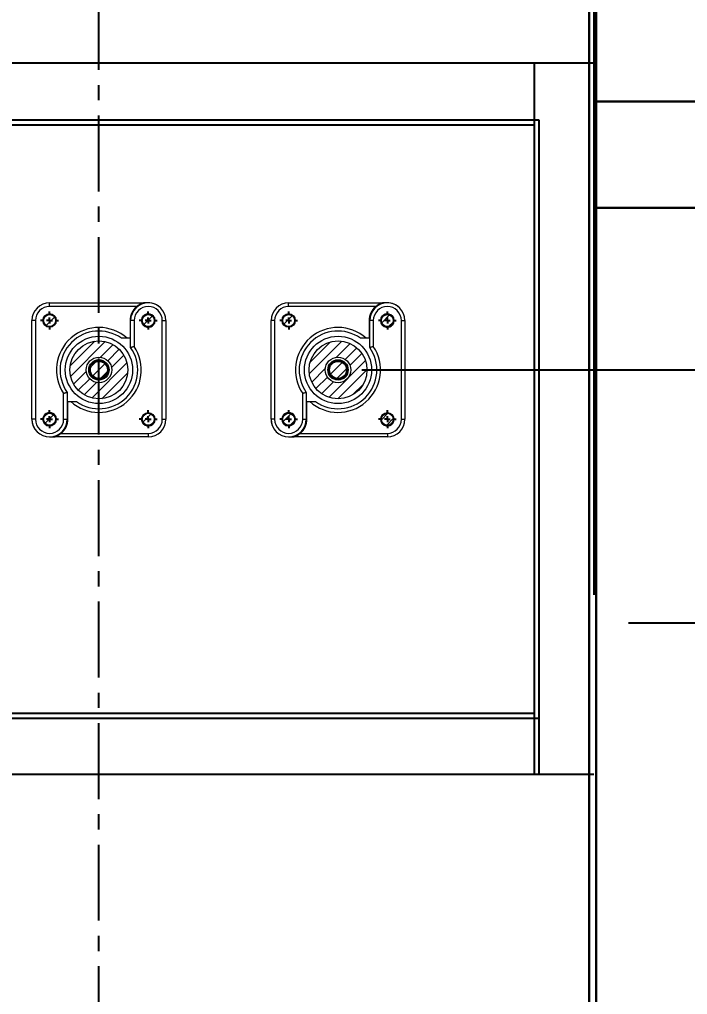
# Model space of a CAD drawing. Header units: millimetres. Extents: x 8981 to 59433, y 5244 to 14154.
# Drawn here: x 14275 to 14834, y 11166 to 11981 of the extents above; entities that cross this region are included whole.
import ezdxf

# ---------------------------------------------------------------- set-up
doc = ezdxf.new("R2010")
doc.units = ezdxf.units.MM
doc.linetypes.add('CENTERX2', pattern=[101.6, 63.5, -12.7, 12.7, -12.7])
doc.linetypes.add('DASHED', pattern=[19.05, 12.7, -6.35])
doc.layers.add('1实线层', color=7, linetype='Continuous', lineweight=30)
for name, color, linetype in [('2虚线层', 6, 'DASHED'), ('3中心线层', 1, 'CENTERX2'), ('4标注层', 3, 'Continuous'), ('5文字层', 3, 'Continuous'), ('6细线层', 4, 'Continuous'), ('细线', 4, 'Continuous')]:
    doc.layers.add(name, color=color, linetype=linetype)
doc.styles.get("Standard").update_dxf_attribs({"font": 'gbenor.shx', "bigfont": 'gbcbig.shx'})
doc.dimstyles.new('1-20英寸竖', dxfattribs={"dimscale": 20, "dimtxt": 3.5, "dimasz": 2.5, "dimexe": 1.5, "dimexo": 1, "dimgap": 0.5, "dimtad": 1, "dimdec": 0, "dimrnd": 1e-09, "dimzin": 12, "dimdsep": 46, "dimtxsty": 'Standard', "dimsah": 1, "dimcen": 0.09, "dimclrt": 1, "dimadec": 0, "dimazin": 3, "dimtfac": 1, "dimtdec": 0, "dimtofl": 0, "dimtmove": 0, "dimatfit": 3, "dimfxl": 0, "dimfrac": 2, "dimtolj": 1, "dimtzin": 12, "dimarcsym": 0})
pattern_1 = [(45, (-759.239, -511.9495), (-4.490237, 4.490237), [])]

# ---------------------------------------------------------------- blocks, each defined once
blk = doc.blocks.new('G$C12A8FAE8')
for p, q in [((-646.4, 44.5), (0, 44.5)), ((0, -44.5), (0, 44.5)), ((-571.4, -44.5), (-37.4, -44.5)), ((-116.4, -44.5), (0, -44.5))]:
    blk.add_line(p, q)
blk = doc.blocks.new('SW_CENTERMARKSYMBOL_4')
at = {"layer": '4标注层', "color": 0}
for p, q in [((-2.5, 0), (-3.75, 0)), ((0, 0), (-1.25, 0)), ((0, 2.5), (0, 3.75)), ((0, 0), (0, 1.25)), ((0, 0), (0, -1.25)), ((0, 0), (1.25, 0)), ((2.5, 0), (3.75, 0)), ((0, -2.5), (0, -3.75))]:
    blk.add_line(p, q, dxfattribs=at)
blk = doc.blocks.new('SW_CENTERMARKSYMBOL_5')
at = {"layer": '4标注层', "color": 0}
for p, q in [((-2.5, 0), (-3.75, 0)), ((0, 0), (-1.25, 0)), ((0, 2.5), (0, 3.75)), ((0, 0), (0, 1.25)), ((0, 0), (0, -1.25)), ((0, 0), (1.25, 0)), ((2.5, 0), (3.75, 0)), ((0, -2.5), (0, -3.75))]:
    blk.add_line(p, q, dxfattribs=at)
blk = doc.blocks.new('SW_CENTERMARKSYMBOL_6')
at = {"layer": '4标注层', "color": 0}
for p, q in [((-2.5, 0), (-3.75, 0)), ((0, 0), (-1.25, 0)), ((0, 2.5), (0, 3.75)), ((0, 0), (0, 1.25)), ((0, 0), (0, -1.25)), ((0, 0), (1.25, 0)), ((2.5, 0), (3.75, 0)), ((0, -2.5), (0, -3.75))]:
    blk.add_line(p, q, dxfattribs=at)
blk = doc.blocks.new('SW_CENTERMARKSYMBOL_7')
at = {"layer": '4标注层', "color": 0}
for p, q in [((-2.5, 0), (-3.75, 0)), ((0, 0), (-1.25, 0)), ((0, 2.5), (0, 3.75)), ((0, 0), (0, 1.25)), ((0, 0), (0, -1.25)), ((0, 0), (1.25, 0)), ((2.5, 0), (3.75, 0)), ((0, -2.5), (0, -3.75))]:
    blk.add_line(p, q, dxfattribs=at)
blk = doc.blocks.new('G$CA010A328')
at = {"linetype": 'Continuous', "lineweight": 0}
h = blk.add_hatch(dxfattribs=at)
h.set_pattern_fill('ANSI31', scale=2.000048, style=0)
h.set_pattern_definition(pattern_1)
edge = h.paths.add_edge_path(flags=0)
edge.add_arc((-41.27, 41.27), 5, 0, 360)
h = blk.add_hatch(dxfattribs=at)
h.set_pattern_fill('ANSI31', scale=2.000048, style=0)
h.set_pattern_definition(pattern_1)
edge = h.paths.add_edge_path(flags=0)
edge.add_arc((41.27, 41.27), 5, 0, 360)
h = blk.add_hatch(dxfattribs=at)
h.set_pattern_fill('ANSI31', scale=2.000048, style=0)
h.set_pattern_definition(pattern_1)
edge = h.paths.add_edge_path(flags=0)
edge.add_arc((0, 0), 24.21, 0, 360)
edge = h.paths.add_edge_path(flags=0)
edge.add_arc((0, 0), 10.67, 0, 360)
h = blk.add_hatch(dxfattribs=at)
h.set_pattern_fill('ANSI31', scale=2.000048, style=0)
h.set_pattern_definition(pattern_1)
edge = h.paths.add_edge_path(flags=0)
edge.add_arc((0, 0), 7.1, 0, 360)
h = blk.add_hatch(dxfattribs=at)
h.set_pattern_fill('ANSI31', scale=2.000048, style=0)
h.set_pattern_definition(pattern_1)
edge = h.paths.add_edge_path(flags=0)
edge.add_arc((-41.27, -41.27), 5, 0, 360)
h = blk.add_hatch(dxfattribs=at)
h.set_pattern_fill('ANSI31', scale=2.000048, style=0)
h.set_pattern_definition(pattern_1)
edge = h.paths.add_edge_path(flags=0)
edge.add_arc((41.27, -41.27), 5, 0, 360)
at = {"color": 7, "linetype": 'Continuous', "lineweight": 15}
for p, q in [((-41.28, 53.03), (-41.28, 56.03)), ((-41.28, 56.03), (37.4, 56.03)), ((31.55, 53.03), (-41.28, 53.03)), ((41.28, 56.03), (37.4, 56.03)), ((-56.03, -41.28), (-56.03, 41.28)), ((-53.03, 41.28), (-56.03, 41.28)), ((-53.03, 41.28), (-53.03, -41.28)), ((26.03, 41.28), (26.03, 26.53)), ((29.53, 41.28), (26.53, 41.28)), ((26.53, 18.78), (26.53, 41.28)), ((29.53, 41.28), (29.53, 19.71)), ((53.03, -41.28), (53.03, 41.28)), ((53.03, 41.28), (56.03, 41.28)), ((56.03, 41.28), (56.03, -41.28)), ((26.03, 26.53), (23.59, 26.53)), ((26.03, 26.53), (23.59, 26.53)), ((26.03, 26.53), (26.03, 26.53)), ((26.03, 26.53), (26.53, 26.53)), ((1.08, 6.98), (1.2, 7.8)), ((-29.53, -41.28), (-29.53, -19.71)), ((-26.53, -18.78), (-26.53, -41.28)), ((-26.03, -26.53), (-26.53, -26.53)), ((-26.03, -26.53), (-26.03, -26.52)), ((-26.03, -26.52), (-23.6, -26.52)), ((-26.03, -41.28), (-26.03, -26.53)), ((-26.03, -26.53), (-23.59, -26.53)), ((-53.03, -41.28), (-56.03, -41.28)), ((-29.53, -41.28), (-26.53, -41.28)), ((53.03, -41.28), (56.03, -41.28)), ((-41.28, -56.03), (-37.4, -56.03)), ((41.28, -56.03), (-37.4, -56.03)), ((-31.55, -53.03), (41.28, -53.03)), ((41.28, -53.03), (41.28, -56.03))]:
    blk.add_line(p, q, dxfattribs=at)
for centre, radius in [((-41.28, 41.28), 5.56), ((-41.27, 41.27), 5), ((41.28, 41.28), 5.56), ((41.27, 41.27), 5), ((0, 0), 28.13), ((0, 0), 24.21), ((0, 0), 10.67), ((0, 0), 8.5), ((0, 0), 7.1), ((-41.28, -41.28), 5.56), ((-41.27, -41.27), 5), ((41.28, -41.28), 5.56), ((41.27, -41.27), 5)]:
    blk.add_circle(centre, radius, dxfattribs=at)
for centre, radius, start, end in [((-41.28, 41.28), 14.75, 90, 180), ((-41.28, 41.28), 11.75, 90, 180), ((41.28, 41.28), 15.25, 129.60193, 180), ((41.28, 41.28), 14.75, 0, 180), ((41.28, 41.28), 11.75, 0, 180), ((41.27, 41.28), 14.75, 45.00145, 90.72388), ((-41.28, 41.28), 5.56, 1.50681, 177.41163), ((41.28, 41.28), 5.56, 39.63665, 178.49319), ((41.27, 41.28), 5.56, 224.68431, 0), ((41.27, 41.28), 5.56, 0, 45.54228), ((0, 0), 35.5, 48.34695, 213.72725), ((0, 0), 32.5, 54.70161, 215.29839), ((0, 0), 35.5, 228.34695, 33.72725), ((0, 0), 32.5, 234.70161, 35.29839), ((-41.28, -41.28), 5.56, 359.24022, 180), ((-41.28, -41.27), 5.56, 224.07062, 38.38465), ((41.27, -41.27), 5.56, 0, 45.01285), ((-41.28, -41.27), 14.75, 179.27612, 217.75748), ((-41.28, -41.28), 14.75, 180, 0), ((-41.28, -41.28), 11.75, 180, 0), ((-41.28, -41.28), 15.25, 309.60193, 0), ((41.27, -41.27), 5.56, 224.99395, 0), ((41.28, -41.28), 11.75, 270, 0), ((41.28, -41.28), 14.75, 270, 0)]:
    blk.add_arc(centre, radius, start, end, dxfattribs=at)
for points, knots in [([(37.4, 56.03), (37.39, 56.02), (37.35, 56.01), (36.98, 55.91), (36.18, 55.67), (35, 55.2), (33.76, 54.57), (32.6, 53.84), (31.9, 53.3), (31.55, 53.03)], [0, 0, 0, 0, 0.043266, 0.099604, 0.247751, 0.448236, 0.654387, 0.825106, 1, 1, 1, 1]), ([(23.59, 26.53), (23.2, 26.53), (22.42, 26.53), (21.17, 26.53), (20.05, 26.53), (19.25, 26.53), (18.85, 26.53), (18.8, 26.53), (18.78, 26.53)], [0, 0, 0, 0, 0.18986, 0.379659, 0.627085, 0.786623, 0.903423, 1, 1, 1, 1]), ([(26.53, 18.78), (26.56, 18.79), (26.62, 18.81), (27.1, 18.96), (27.81, 19.19), (28.66, 19.45), (29.26, 19.63), (29.52, 19.71), (29.53, 19.71)], [0, 0, 0, 0, 0.202517, 0.404883, 0.611479, 0.827263, 0.996939, 1, 1, 1, 1]), ([(1.2, 7.8), (1.59, 7.72), (2.38, 7.56), (3.5, 7.1), (4.54, 6.49), (5.46, 5.73), (6.27, 4.84), (6.93, 3.83), (7.43, 2.73), (7.76, 1.58), (7.91, 0.39), (7.88, -0.81), (7.66, -2), (7.27, -3.14), (6.71, -4.2), (6, -5.17), (5.14, -6.02), (4.17, -6.73), (3.11, -7.28), (1.97, -7.67), (0.78, -7.88), (-0.42, -7.91), (-1.61, -7.75), (-2.77, -7.42), (-3.86, -6.91), (-4.86, -6.25), (-5.75, -5.44), (-6.51, -4.51), (-7.12, -3.47), (-7.56, -2.35), (-7.83, -1.18), (-7.92, 0.02), (-7.82, 1.22), (-7.55, 2.4), (-7.1, 3.51), (-6.49, 4.54), (-5.72, 5.47), (-4.82, 6.28), (-3.82, 6.94), (-2.73, 7.43), (-1.57, 7.76), (-0.37, 7.91), (0.7, 7.89), (1.34, 7.76), (1.6, 7.7)], [0, 0, 0, 0, 0.023851, 0.048001, 0.07217, 0.096076, 0.119878, 0.144004, 0.168186, 0.192142, 0.21591, 0.240007, 0.264198, 0.2882, 0.311948, 0.336012, 0.360207, 0.38425, 0.407993, 0.43202, 0.456214, 0.480293, 0.504047, 0.52803, 0.552218, 0.576328, 0.600108, 0.624044, 0.648221, 0.672358, 0.696179, 0.720062, 0.744223, 0.768382, 0.792257, 0.816085, 0.840226, 0.8644, 0.888328, 0.912114, 0.936228, 0.960415, 0.984391, 1, 1, 1, 1]), ([(-26.53, -18.78), (-26.56, -18.79), (-26.62, -18.81), (-27.1, -18.96), (-27.81, -19.19), (-28.66, -19.45), (-29.26, -19.63), (-29.52, -19.71), (-29.53, -19.71)], [0, 0, 0, 0, 0.202517, 0.404883, 0.611479, 0.827263, 0.996939, 1, 1, 1, 1]), ([(-23.59, -26.53), (-23.2, -26.53), (-22.42, -26.53), (-21.17, -26.53), (-20.05, -26.53), (-19.25, -26.53), (-18.85, -26.53), (-18.8, -26.53), (-18.78, -26.53)], [0, 0, 0, 0, 0.18986, 0.379659, 0.627085, 0.786623, 0.903423, 1, 1, 1, 1]), ([(-37.4, -56.03), (-37.39, -56.02), (-37.35, -56.01), (-36.98, -55.91), (-36.18, -55.67), (-35, -55.2), (-33.76, -54.57), (-32.6, -53.84), (-31.9, -53.3), (-31.55, -53.03)], [0, 0, 0, 0, 0.043266, 0.099604, 0.247751, 0.448236, 0.654387, 0.825106, 1, 1, 1, 1])]:
    blk.add_open_spline(points, degree=3, knots=knots, dxfattribs=at)
at = {"layer": '3中心线层', "xscale": 2.000048456655521, "yscale": 2.000048456655521, "zscale": 2.000048456655521}
for name, p in [('SW_CENTERMARKSYMBOL_4', (-41.27, 41.27)), ('SW_CENTERMARKSYMBOL_5', (41.27, 41.27)), ('SW_CENTERMARKSYMBOL_7', (-41.27, -41.27)), ('SW_CENTERMARKSYMBOL_6', (41.27, -41.27))]:
    blk.add_blockref(name, p, dxfattribs=at)
blk = doc.blocks.new('G$C80375B3E')
at = {"layer": '3中心线层', "ltscale": 20}
blk.add_line((-187.8, -241.5), (493.32, -241.5), dxfattribs=at)
blk = doc.blocks.new('*D54')
at = {"layer": '5文字层', "color": 0, "lineweight": -2, "ltscale": 3, "transparency": 16777216}
for p, q in [((14561.63, 11687.84), (15586.46, 11687.84)), ((15556.46, 11637.84), (15556.46, 10517.84)), ((14921.63, 10467.84), (15586.46, 10467.84))]:
    blk.add_line(p, q, dxfattribs=at)
at = {"layer": '5文字层', "color": 0, "transparency": 16777216}
for points in [[(15564.79, 11637.84), (15548.12, 11637.84), (15556.46, 11687.84)], [(15548.12, 10517.84), (15564.79, 10517.84), (15556.46, 10467.84)]]:
    blk.add_solid(points, dxfattribs=at)
at = {"layer": 'Defpoints', "color": 0, "transparency": 16777216}
for p in [(14541.63, 11687.84), (14901.63, 10467.84), (15556.46, 10467.84)]:
    blk.add_point(p, dxfattribs=at)
at = {"layer": '5文字层', "color": 1, "ltscale": 3, "transparency": 16777216, "char_height": 70, "attachment_point": 5, "rotation": 90}
for s, insert in [('\\A1;[48.0"]', (15602.92, 11077.84)), ('\\A1;1220', (15511.46, 11077.84))]:
    blk.add_mtext(s, dxfattribs=dict(at, insert=insert))

msp = doc.modelspace()

# ---------------------------------------------------------------- linework, layer by layer
at = {"layer": '1实线层'}
msp.add_lwpolyline([(14751.626, 12407.838), (14757.626, 12407.838), (14757.626, 10617.838), (14751.626, 10617.838)], close=True, dxfattribs=at)
at = {"layer": '3中心线层'}
msp.add_line((14341.626, 10617.838), (14341.626, 12432.838), dxfattribs=at)
at = {"layer": '细线', "color": 4, "linetype": 'ByBlock', "lineweight": -3, "ltscale": 0.5}
for p, q in [((14755.626, 12344.438), (14755.626, 11499.838)), ((13927.626, 11944.438), (14709.626, 11944.438)), ((13927.626, 11944.438), (14755.626, 11944.438)), ((14705.626, 11944.438), (14705.626, 11349.838)), ((13973.626, 11896.835), (14709.626, 11896.835)), ((13977.626, 11892.835), (14705.626, 11892.835)), ((14709.626, 11896.835), (14709.626, 11349.838)), ((13973.626, 11396.838), (14709.626, 11396.838)), ((13977.626, 11400.838), (14705.626, 11400.838)), ((13927.626, 11349.838), (14755.626, 11349.838))]:
    msp.add_line(p, q, dxfattribs=at)

# ---------------------------------------------------------------- block references
at = {"layer": '1实线层', "lineweight": -3, "ltscale": 0.5, "xscale": -1}
msp.add_blockref('G$C12A8FAE8', (14757.626, 11867.838), dxfattribs=at)
at = {"layer": '2虚线层', "ltscale": 2}
for p in [(14341.626, 11687.838), (14541.626, 11687.838)]:
    msp.add_blockref('G$CA010A328', p, dxfattribs=at)

# ---------------------------------------------------------------- next in the draw order: block references
at = {"layer": '6细线层', "ltscale": 3}
msp.add_blockref('G$C80375B3E', (14972.522, 11717.919), dxfattribs=at)

# ---------------------------------------------------------------- next in the draw order: dimensions: what is measured, and where the dimension line sits
at = {"layer": '5文字层', "ltscale": 3}
dim = msp.add_linear_dim(base=(15556.457, 10467.838), p1=(14541.626, 11687.838), p2=(14901.626, 10467.838), angle=90, dimstyle='1-20英寸竖', override={"dimpost": '\\X'}, dxfattribs=at)
dim.commit()
dim.dimension.update_dxf_attribs({"geometry": '*D54', "text_midpoint": (15556.457, 11077.838)})

doc.saveas('drawing.dxf')
